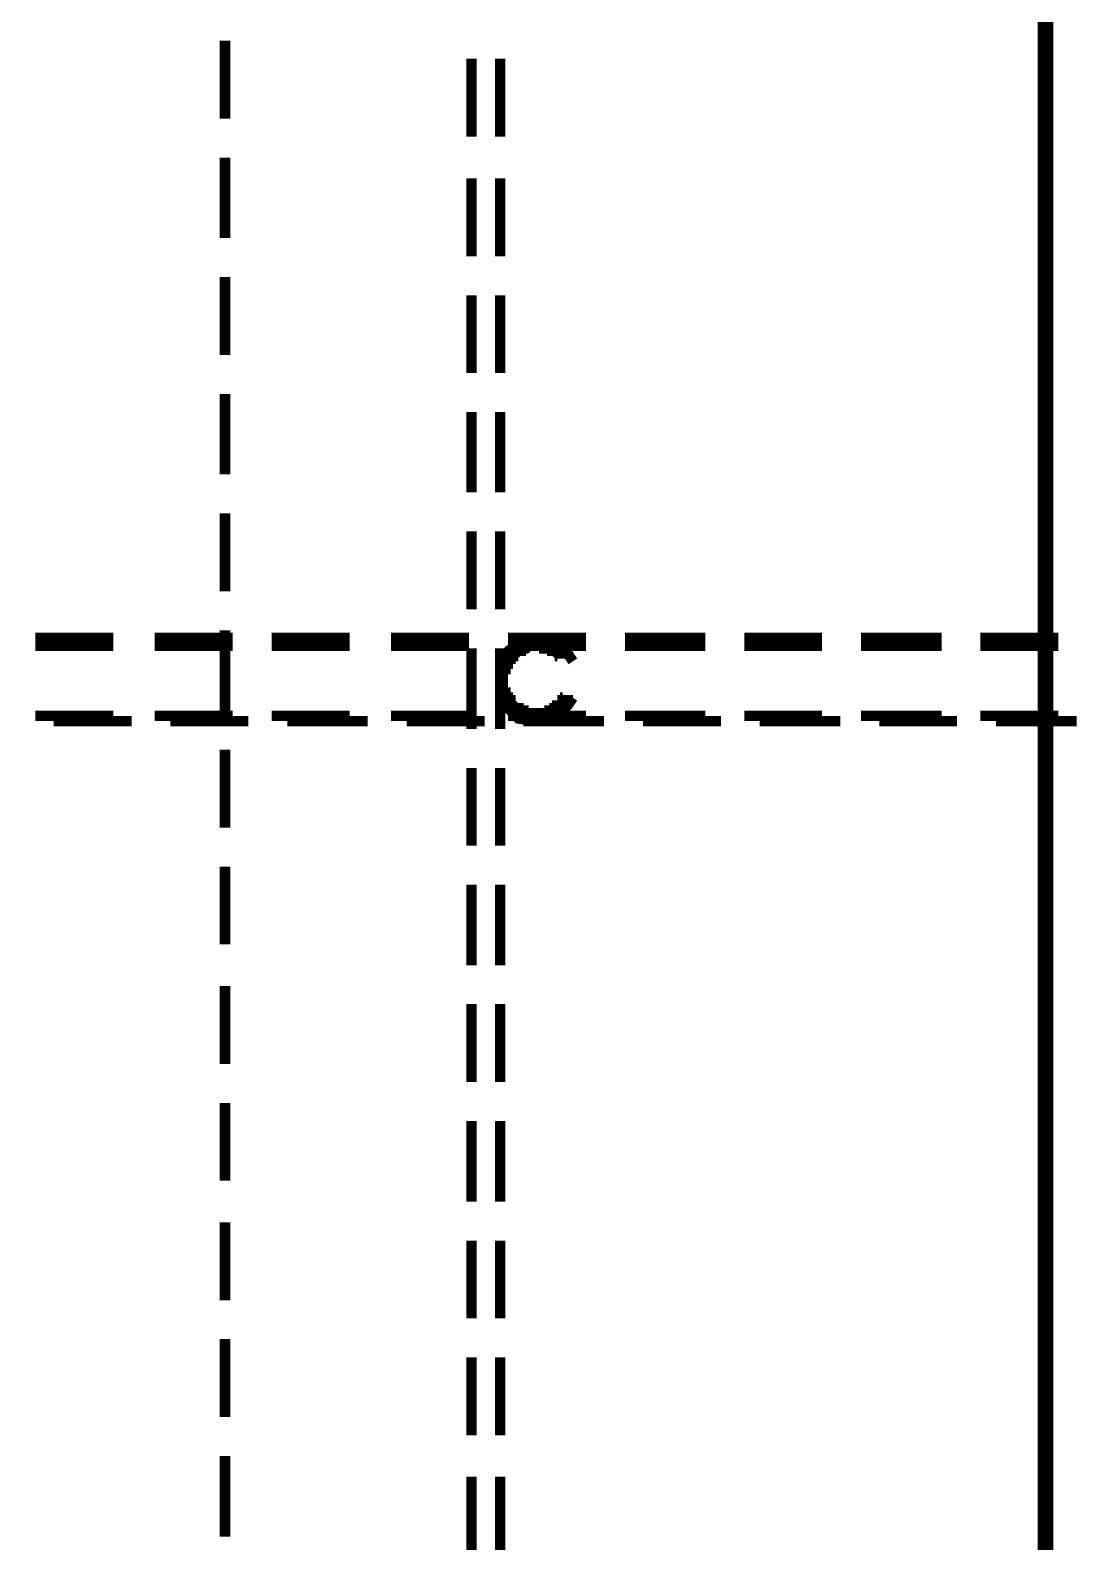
# Model space of a CAD drawing. Extents: x 0.1 to 11.6, y 0.3 to 16.2.
# Drawn here: x 7.198 to 7.873, y 8.062 to 9.032 of the extents above; entities that cross this region are included whole.
import ezdxf

# ---------------------------------------------------------------- set-up
doc = ezdxf.new("R2010")
doc.units = 0
doc.header["$MEASUREMENT"] = 0

msp = doc.modelspace()

# ---------------------------------------------------------------- linework, layer by layer
at = {"color": 0}
for points, const_width in [([(7.84999, 5.91667), (7.84999, 9.22835)], 0.01), ([(7.32335, 8.97499), (7.32335, 9.02501)], 0.00667), ([(7.48167, 8.96332), (7.48167, 9.01335)], 0.00667), ([(7.5, 8.96332), (7.5, 9.01335)], 0.00667), ([(7.32335, 8.89833), (7.32335, 8.94997)], 0.00667), ([(7.48167, 8.88667), (7.48167, 8.93668)], 0.00667), ([(7.5, 8.88667), (7.5, 8.93668)], 0.00667), ([(7.32335, 8.82335), (7.32335, 8.87332)], 0.00667), ([(7.48167, 8.81168), (7.48167, 8.86165)], 0.00667), ([(7.5, 8.81168), (7.5, 8.86165)], 0.00667), ([(7.32335, 8.74669), (7.32335, 8.79833)], 0.00667), ([(7.48167, 8.73503), (7.48167, 8.78668)], 0.00667), ([(7.5, 8.73503), (7.5, 8.78668)], 0.00667), ([(7.32335, 8.67165), (7.32335, 8.72168)], 0.00667), ([(7.48167, 8.66), (7.48167, 8.71001)], 0.00667), ([(7.5, 8.66), (7.5, 8.71001)], 0.00667), ([(7.25168, 8.64165), (7.20167, 8.64165)], 0.00667), ([(7.32835, 8.64165), (7.27832, 8.64165)], 0.00667), ([(7.32335, 8.595), (7.32335, 8.64665)], 0.00667), ([(7.40332, 8.64165), (7.35335, 8.64165)], 0.00667), ([(7.47999, 8.64165), (7.43001, 8.64165)], 0.00667), ([(7.52333, 8.64165), (7.51167, 8.63835), (7.50331, 8.63167), (7.5, 8.62668)], 0.00667), ([(7.55501, 8.64165), (7.50499, 8.64165)], 0.00667), ([(7.54665, 8.62668), (7.54335, 8.63167), (7.535, 8.63835), (7.52333, 8.64165)], 0.00667), ([(7.63167, 8.64165), (7.58003, 8.64165)], 0.00667), ([(7.70665, 8.64165), (7.65668, 8.64165)], 0.00667), ([(7.78331, 8.64165), (7.73167, 8.64165)], 0.00667), ([(7.85835, 8.64165), (7.80832, 8.64165)], 0.00667), ([(7.25168, 8.63667), (7.20167, 8.63667)], 0.00667), ([(7.32835, 8.63667), (7.27832, 8.63667)], 0.00667), ([(7.40332, 8.63667), (7.35335, 8.63667)], 0.00667), ([(7.47999, 8.63667), (7.43001, 8.63667)], 0.00667), ([(7.48167, 8.58333), (7.48167, 8.63499)], 0.00667), ([(7.5, 8.58333), (7.5, 8.63499)], 0.00667), ([(7.50168, 8.61165), (7.50168, 8.61333), (7.50168, 8.61501), (7.50168, 8.61664), (7.50168, 8.61833), (7.50168, 8.62001), (7.50168, 8.62169), (7.50331, 8.62169), (7.50331, 8.62332), (7.50331, 8.625), (7.50499, 8.625), (7.50499, 8.62668), (7.50499, 8.62831), (7.50667, 8.62831), (7.50667, 8.62999), (7.50836, 8.62999), (7.50836, 8.63167), (7.50999, 8.63167), (7.51167, 8.63336), (7.51335, 8.63336), (7.51335, 8.63499), (7.51497, 8.63499), (7.51665, 8.63499), (7.51833, 8.63667), (7.52001, 8.63667), (7.52165, 8.63667), (7.52333, 8.63667), (7.52501, 8.63667), (7.52669, 8.63667), (7.52832, 8.63667), (7.52832, 8.63499), (7.53, 8.63499), (7.53168, 8.63499), (7.53331, 8.63499), (7.53331, 8.63336), (7.535, 8.63336), (7.53668, 8.63167), (7.53836, 8.63167), (7.53836, 8.62999), (7.53999, 8.62999), (7.53999, 8.62831)], 0.00667), ([(7.55501, 8.63667), (7.50499, 8.63667)], 0.00667), ([(7.63167, 8.63667), (7.58003, 8.63667)], 0.00667), ([(7.70665, 8.63667), (7.65668, 8.63667)], 0.00667), ([(7.78331, 8.63667), (7.73167, 8.63667)], 0.00667), ([(7.85835, 8.63667), (7.80832, 8.63667)], 0.00667), ([(7.54335, 8.60499), (7.54335, 8.60335), (7.54167, 8.60335), (7.54167, 8.60167), (7.53999, 8.60167), (7.53999, 8.59999), (7.53836, 8.59831), (7.53668, 8.59831), (7.53668, 8.59668), (7.535, 8.59668), (7.535, 8.595), (7.53331, 8.595), (7.53168, 8.595), (7.53168, 8.59332), (7.53, 8.59332), (7.52832, 8.59332), (7.52669, 8.59332), (7.52501, 8.59332), (7.52501, 8.59169), (7.52333, 8.59169), (7.52165, 8.59169), (7.52165, 8.59332), (7.52001, 8.59332), (7.51833, 8.59332), (7.51665, 8.59332), (7.51497, 8.59332), (7.51497, 8.595), (7.51335, 8.595), (7.51167, 8.595), (7.51167, 8.59668), (7.50999, 8.59668), (7.50836, 8.59831), (7.50667, 8.59999), (7.50667, 8.60167), (7.50499, 8.60167), (7.50499, 8.60335), (7.50331, 8.60335), (7.50331, 8.60499), (7.50331, 8.60667), (7.50168, 8.60667), (7.50168, 8.60835), (7.50168, 8.61003), (7.50168, 8.61165)], 0.00667), ([(7.5, 8.60335), (7.50331, 8.59831), (7.51167, 8.59), (7.52333, 8.58832)], 0.00667), ([(7.52333, 8.58832), (7.535, 8.59), (7.54335, 8.59831), (7.54665, 8.60335)], 0.00667), ([(7.20167, 8.59169), (7.25168, 8.59169)], 0.00667), ([(7.27832, 8.59169), (7.32835, 8.59169)], 0.00667), ([(7.35335, 8.59169), (7.40332, 8.59169)], 0.00667), ([(7.43001, 8.59169), (7.47999, 8.59169)], 0.00667), ([(7.50499, 8.59169), (7.55501, 8.59169)], 0.00667), ([(7.58003, 8.59169), (7.63167, 8.59169)], 0.00667), ([(7.65668, 8.59169), (7.70665, 8.59169)], 0.00667), ([(7.73167, 8.59169), (7.78331, 8.59169)], 0.00667), ([(7.80832, 8.59169), (7.85835, 8.59169)], 0.00667), ([(7.21332, 8.58832), (7.26335, 8.58832)], 0.00667), ([(7.28836, 8.58832), (7.33832, 8.58832)], 0.00667), ([(7.36333, 8.58832), (7.41499, 8.58832)], 0.00667), ([(7.44, 8.58832), (7.49001, 8.58832)], 0.00667), ([(7.51497, 8.58832), (7.56668, 8.58832)], 0.00667), ([(7.59169, 8.58832), (7.64165, 8.58832)], 0.00667), ([(7.66667, 8.58832), (7.71832, 8.58832)], 0.00667), ([(7.74333, 8.58832), (7.79335, 8.58832)], 0.00667), ([(7.81836, 8.58832), (7.87001, 8.58832)], 0.00667), ([(7.32335, 8.52001), (7.32335, 8.56999)], 0.00667), ([(7.48167, 8.50836), (7.48167, 8.55832)], 0.00667), ([(7.5, 8.50836), (7.5, 8.55832)], 0.00667), ([(7.32335, 8.44499), (7.32335, 8.49501)], 0.00667), ([(7.48167, 8.43164), (7.48167, 8.48335)], 0.00667), ([(7.5, 8.43164), (7.5, 8.48335)], 0.00667), ([(7.32335, 8.36833), (7.32335, 8.41835)], 0.00667), ([(7.48167, 8.35667), (7.48167, 8.40668)], 0.00667), ([(7.5, 8.35667), (7.5, 8.40668)], 0.00667), ([(7.32335, 8.29335), (7.32335, 8.34332)], 0.00667), ([(7.48167, 8.28), (7.48167, 8.33165)], 0.00667), ([(7.5, 8.28), (7.5, 8.33165)], 0.00667), ([(7.32335, 8.21669), (7.32335, 8.26665)], 0.00667), ([(7.48167, 8.20503), (7.48167, 8.25499)], 0.00667), ([(7.5, 8.20503), (7.5, 8.25499)], 0.00667), ([(7.32335, 8.14165), (7.32335, 8.19168)], 0.00667), ([(7.48167, 8.12999), (7.48167, 8.18001)], 0.00667), ([(7.5, 8.12999), (7.5, 8.18001)], 0.00667), ([(7.32335, 8.065), (7.32335, 8.11664)], 0.00667), ([(7.48167, 8.05333), (7.48167, 8.10335)], 0.00667), ([(7.5, 8.05333), (7.5, 8.10335)], 0.00667)]:
    msp.add_lwpolyline(points, dxfattribs=dict(at, const_width=const_width))

doc.saveas('drawing.dxf')
